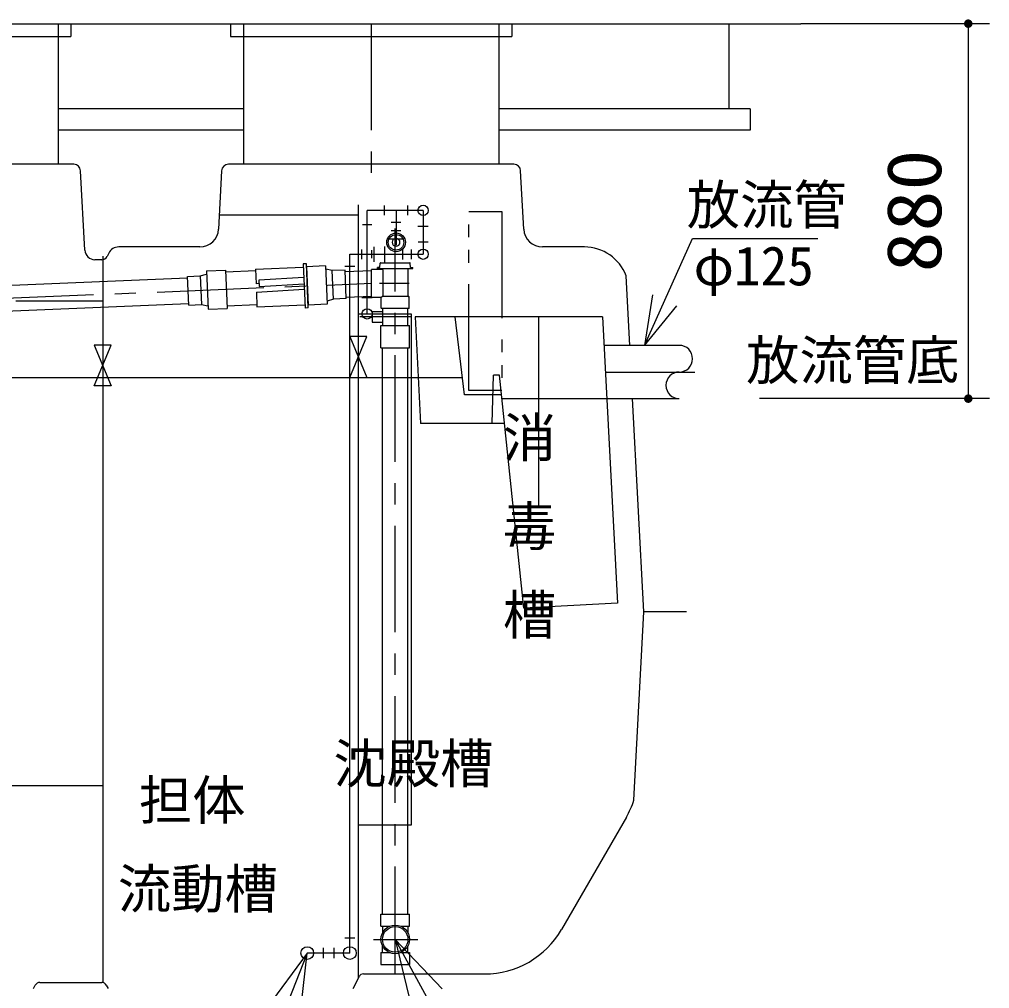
# Model space of a CAD drawing. Units: millimetres, scale not verified. Extents: x -14850 to 14850, y -10500 to 10500.
# Drawn here: x -7849 to -5572, y -5549 to -3275 of the extents above; entities that cross this region are included whole.
import ezdxf
from ezdxf.enums import TextEntityAlignment as Align

# ---------------------------------------------------------------- set-up
doc = ezdxf.new("R2010")
doc.units = ezdxf.units.MM
doc.header["$LTSCALE"] = 50
for name, pattern in [('CHAIN1', [8, 5, -1, 1, -1]), ('DOUBLE_CHAIN1', [8.8, 5, -1, 0.6, -0.6, 0.6, -1]), ('LONG_DASHED1', [7, 6, -1])]:
    doc.linetypes.add(name, pattern=pattern)
for name, color, linetype, lineweight in [('0-0_機器', 5, 'Continuous', 25), ('0-1_空気管', 3, 'Continuous', 25), ('0-2_躯体', 5, 'Continuous', 25)]:
    doc.layers.add(name, color=color, linetype=linetype, lineweight=lineweight)
doc.styles.add('ＭＳ ゴシック', font='')
doc.styles.get('ＭＳ ゴシック').set_extended_font_data('MS Gothic')

msp = doc.modelspace()

# ---------------------------------------------------------------- linework, layer by layer
at = {"layer": '0-0_機器', "color": 2}
for p, q in [((-11283.7, -3284.74), (-6015.25, -3284.74)), ((-7758.59, -3284.74), (-7758.59, -3614.74)), ((-7728.58, -3284.74), (-7728.58, -3314.74)), ((-7323.59, -3284.74), (-7323.59, -3614.74)), ((-6723.59, -3284.74), (-6723.59, -3614.74)), ((-6693.58, -3284.74), (-6693.58, -3314.74)), ((-6183.59, -3284.74), (-6183.59, -3484.74)), ((-8238.59, -3314.74), (-7728.58, -3314.74)), ((-7323.59, -3484.74), (-7758.59, -3484.74)), ((-6133.59, -3484.74), (-6723.59, -3484.74)), ((-6133.59, -3484.74), (-6133.59, -3534.74)), ((-7323.59, -3534.74), (-7758.59, -3534.74)), ((-6133.59, -3534.74), (-6723.59, -3534.74))]:
    msp.add_line(p, q, dxfattribs=at)
msp.add_lwpolyline([(-7353.59, -3284.74), (-7353.59, -3314.74), (-6693.58, -3314.74)], dxfattribs=at)
at = {"layer": '0-1_空気管'}
for p, q in [((-6381.9, -4039.74), (-6269.47, -3789.23)), ((-6269.47, -3789.23), (-5975, -3789.23)), ((-6362.78, -3921.27), (-6381.9, -4039.74)), ((-6381.9, -4039.74), (-6306.11, -3946.71))]:
    msp.add_line(p, q, dxfattribs=at)
at = {"layer": '0-2_躯体', "color": 3, "linetype": 'CHAIN1'}
for p, q in [((-7023.58, -3284.74), (-7023.58, -3680.31)), ((-6967.09, -5513.07), (-6967.09, -3765.38)), ((-6980.09, -3789.74), (-6950.09, -3789.74)), ((-9523.93, -3996.64), (-7023.09, -3893.88)), ((-7003.79, -3893.88), (-6934.34, -3893.88)), ((-6930.59, -3972.88), (-7050.08, -3972.88)), ((-6473.86, -4102.24), (-6263.68, -4102.24)), ((-7018.16, -5433.87), (-6914.26, -5433.87))]:
    msp.add_line(p, q, dxfattribs=at)
at = {"layer": '0-2_躯体', "color": 2}
for p, q in [((-5571.77, -3284.74), (-6015.25, -3284.74)), ((-5621.77, -3284.74), (-5621.77, -4164.74)), ((-5571.77, -4164.74), (-6112.06, -4164.74))]:
    msp.add_line(p, q, dxfattribs=at)
at = {"layer": '0-2_躯体', "color": 3}
for p, q in [((-7721.57, -3614.74), (-8245.6, -3614.74)), ((-6688.57, -3614.74), (-7358.6, -3614.74)), ((-7695.84, -3816), (-7705.6, -3629.9)), ((-7374.57, -3629.9), (-7381.76, -3767.04)), ((-6665.41, -3767.04), (-6672.6, -3629.9)), ((-7053.59, -5524.63), (-7053.59, -3709.6)), ((-6993.08, -3711.38), (-6993.08, -3734.38)), ((-6937.08, -3734.38), (-6937.08, -3711.38)), ((-7053.59, -3734.44), (-7379.63, -3734.44)), ((-7033.09, -3965.88), (-7033.09, -3722.88)), ((-6901.59, -3722.88), (-7033.09, -3722.88)), ((-6965.09, -3722.88), (-6965.09, -3797.88)), ((-6901.59, -3722.88), (-6901.59, -3825.88)), ((-7022.09, -3756.88), (-7044.08, -3756.88)), ((-6976.59, -3750.88), (-6953.59, -3750.88)), ((-6976.59, -3769.88), (-6953.59, -3769.88)), ((-6889.49, -3760.38), (-6913.58, -3760.38)), ((-6890.08, -3797.88), (-6913.09, -3797.88)), ((-7639.48, -3823.11), (-7643.42, -3831)), ((-7425.7, -3808.74), (-7616.22, -3808.74)), ((-7073.58, -3825.88), (-6901.59, -3825.88)), ((-7073.58, -5465.88), (-7073.58, -3825.88)), ((-7045.59, -3837.38), (-7045.59, -3814.38)), ((-7022.58, -3816.38), (-7022.58, -3835.38)), ((-7017.58, -3808.38), (-7017.58, -3843.38)), ((-7000.7, -3813.35), (-7000.7, -3813.38)), ((-6992.59, -3807.38), (-6992.59, -3844.38)), ((-6949.59, -3813.38), (-6949.59, -3838.38)), ((-6929.59, -3814.38), (-6929.59, -3837.38)), ((-6523.03, -3808.74), (-6621.47, -3808.74)), ((-7655.95, -3838.74), (-7671.88, -3838.74)), ((-7653.59, -3830.6), (-7653.59, -5534.97)), ((-7171.32, -3952.01), (-7175.59, -3848.1)), ((-7002.88, -3857.28), (-7002.34, -3847.02)), ((-7001.34, -3846.08), (-6932.83, -3846.08)), ((-6933.59, -3848.88), (-6933.53, -3848.93)), ((-6931.29, -3857.28), (-6931.83, -3847.02)), ((-7410.11, -3864.74), (-7365.15, -3862.89)), ((-7410.11, -3864.74), (-7406.41, -3954.67)), ((-7365.15, -3862.89), (-7361.45, -3952.82)), ((-7295, -3865.02), (-7364.94, -3867.89)), ((-7295.18, -3860.52), (-7182.78, -3855.9)), ((-7295.18, -3860.52), (-7293.77, -3894.99)), ((-7130.34, -3853.24), (-7175.31, -3855.09)), ((-7130.34, -3853.24), (-7126.65, -3943.17)), ((-7112.13, -3931.06), (-7114.88, -3864.12)), ((-7085.09, -3853.88), (-7062.09, -3853.88)), ((-7082.16, -3929.83), (-7084.91, -3862.89)), ((-7084.77, -3866.38), (-7023.09, -3863.85)), ((-7023.09, -3926.33), (-7023.09, -3861.43)), ((-7022.79, -3861.13), (-6997.59, -3861.13)), ((-7002.88, -3857.28), (-7008.71, -3857.28)), ((-7008.71, -3859.08), (-7008.71, -3857.28)), ((-7008.71, -3859.08), (-6925.46, -3859.08)), ((-6997.59, -3861.13), (-6997.59, -3859.08)), ((-6997.59, -3861.13), (-6995.59, -3863.38)), ((-6995.59, -3925.38), (-6995.59, -3863.38)), ((-6936.59, -3924.38), (-6936.59, -3859.08)), ((-6931.29, -3857.28), (-6925.46, -3857.28)), ((-6925.46, -3859.08), (-6925.46, -3857.28)), ((-7885.87, -3899.3), (-7454.45, -3881.58)), ((-7451.85, -3945.02), (-7454.6, -3878.08)), ((-7424.62, -3876.85), (-7421.87, -3943.79)), ((-6416.34, -4039.74), (-6424.89, -3876.53)), ((-7286.89, -3894.85), (-7293.77, -3894.99)), ((-7292.95, -3914.97), (-7180.64, -3907.95)), ((-7292.95, -3914.97), (-7291.53, -3949.44)), ((-7286.47, -3901.54), (-7181.17, -3894.96)), ((-7653.59, -3935.88), (-7857.59, -3935.88)), ((-7082.3, -3926.33), (-7023.09, -3923.9)), ((-7021.09, -3928.38), (-7045.08, -3928.38)), ((-7022.79, -3926.63), (-6999.84, -3926.63)), ((-6999.84, -3926.63), (-6997.47, -3925.38)), ((-6999.84, -3952.58), (-6999.84, -3926.63)), ((-6935.34, -3925.38), (-6997.47, -3925.38)), ((-6934.34, -3952.58), (-6934.34, -3926.38)), ((-7883.4, -3959.25), (-7451.99, -3941.53)), ((-7406.41, -3954.67), (-7361.45, -3952.82)), ((-7291.71, -3944.95), (-7361.66, -3947.82)), ((-7291.53, -3949.44), (-7179.12, -3944.83)), ((-7171.32, -3952.01), (-7178.82, -3952.32)), ((-7126.65, -3943.17), (-7171.61, -3945.02)), ((-7021.09, -3960.88), (-7021.09, -3984.88)), ((-6997.08, -3960.88), (-7021.09, -3960.88)), ((-6934.64, -3952.88), (-6999.54, -3952.88)), ((-6997.08, -3952.88), (-6997.08, -3992.88)), ((-6937.08, -3992.88), (-6937.08, -3952.88)), ((-7052.59, -3965.88), (-6929.59, -3965.88)), ((-7021.09, -3984.88), (-6997.08, -3984.88)), ((-6929.59, -3965.88), (-6929.59, -5165.88)), ((-6709.67, -3972.94), (-6920.61, -3972.94)), ((-6920.61, -3972.94), (-6907.51, -4222.94)), ((-6480.64, -3972.88), (-6826.62, -3972.88)), ((-6630.65, -3972.88), (-6630.65, -4415.94)), ((-7000.59, -4045.88), (-7000.59, -3992.88)), ((-7000.59, -3992.88), (-6933.59, -3992.88)), ((-7073.58, -4114.88), (-7033.59, -4018.88)), ((-6997.08, -5374.87), (-6997.08, -4045.88)), ((-6937.08, -5374.87), (-6937.08, -4045.88)), ((-6300.26, -4039.74), (-6477.13, -4039.74)), ((-9725.19, -4114.88), (-6808.21, -4114.88)), ((-6739.5, -4222.94), (-6736.55, -4109.94)), ((-6722.21, -4109.94), (-6736.55, -4109.94)), ((-6716.02, -4164.74), (-6300.26, -4164.74)), ((-6383.59, -4664.74), (-6409.79, -4164.74)), ((-6710.33, -4222.94), (-6907.51, -4222.94)), ((-6406.77, -5107.09), (-6383.59, -4664.74)), ((-6283.59, -4664.74), (-6383.59, -4664.74)), ((-8623.59, -5072.88), (-7653.59, -5072.88)), ((-6424.43, -5146.82), (-6576.81, -5410.74)), ((-6929.59, -5165.88), (-7053.59, -5165.88)), ((-7000.59, -5374.87), (-6997.26, -5374.87)), ((-7000.59, -5402.97), (-7000.59, -5374.87)), ((-6997.09, -5374.87), (-6933.58, -5374.87)), ((-7000.59, -5402.97), (-6980.02, -5402.97)), ((-6997.26, -5402.97), (-6997.26, -5419.32)), ((-6937.08, -5402.97), (-6937.08, -5418.96)), ((-7085.59, -5429.88), (-7061.59, -5429.88)), ((-6967.09, -5433.87), (-6592.88, -6117.99)), ((-7173.59, -5465.88), (-7429.4, -6117.99)), ((-7073.58, -5465.88), (-7173.59, -5465.88)), ((-7136.09, -5453.87), (-7136.09, -5477.87)), ((-7111.09, -5453.88), (-7111.09, -5477.88)), ((-7000.59, -5464.78), (-7000.59, -5492.88)), ((-7000.59, -5464.78), (-6980.02, -5464.78)), ((-6997.26, -5464.78), (-6997.26, -5448.43)), ((-6937.08, -5464.78), (-6937.08, -5448.79)), ((-7000.59, -5492.88), (-6997.26, -5492.88)), ((-6997.09, -5492.88), (-6933.58, -5492.88)), ((-7065.9, -5549.26), (-7051.96, -5521.37)), ((-7041.22, -5514.74), (-6756.94, -5514.74)), ((-7815.9, -5549.26), (-7811.96, -5541.37)), ((-7801.22, -5534.74), (-7655.95, -5534.74)), ((-7645.21, -5541.37), (-7641.27, -5549.26))]:
    msp.add_line(p, q, dxfattribs=at)
at = {"layer": '0-2_躯体', "color": 3, "linetype": 'LONG_DASHED1'}
for p, q in [((-6965.09, -3774.74), (-6965.09, -3804.74)), ((-7175.31, -3855.09), (-7171.61, -3945.02))]:
    msp.add_line(p, q, dxfattribs=at)
at = {"layer": '0-2_躯体', "color": 3, "linetype": 'DOUBLE_CHAIN1'}
msp.add_lwpolyline([(-6794.01, -4145.88), (-6794.01, -3725.88), (-6717.1, -3725.88), (-6717.1, -4145.88)], close=True, dxfattribs=at)
at = {"layer": '0-2_躯体', "color": 3}
for points in [[(-7175.59, -3848.1), (-7183.09, -3848.41), (-7178.82, -3952.32)], [(-7084.91, -3862.89), (-7114.88, -3864.12), (-7130.04, -3860.74)], [(-7454.6, -3878.08), (-7424.62, -3876.85), (-7409.8, -3872.23)], [(-7181.76, -3880.6), (-7287.38, -3887.02), (-7286.47, -3901.54)], [(-7082.16, -3929.83), (-7112.13, -3931.06), (-7126.96, -3935.68)], [(-7451.85, -3945.02), (-7421.87, -3943.79), (-7406.72, -3947.17)], [(-6717.38, -4155.88), (-6804.15, -4155.88), (-6826.62, -3972.88)], [(-6480.64, -3972.88), (-6445.43, -4644.64), (-6664.8, -4656.13), (-6722.21, -4109.94)], [(-7000.59, -4045.88), (-6933.59, -4045.88), (-6933.59, -3992.88)], [(-7033.59, -4018.88), (-7073.58, -4018.88), (-7033.59, -4114.88)], [(-6954.15, -5402.97), (-6933.58, -5402.97), (-6933.58, -5374.87)], [(-6856.59, -5549.59), (-6967.09, -5433.87), (-6929.25, -5589.34)], [(-7191.47, -5624.87), (-7173.59, -5465.88), (-7268.58, -5594.63)], [(-6954.15, -5464.78), (-6933.58, -5464.78), (-6933.58, -5492.88)]]:
    msp.add_lwpolyline(points, dxfattribs=at)
msp.add_lwpolyline([(-7633.59, -4038.88), (-7673.59, -4038.88), (-7633.59, -4134.88), (-7673.59, -4134.88)], close=True, dxfattribs=at)
for centre, radius in [((-6901.59, -3722.88), 12), ((-6965.09, -3797.88), 22), ((-6965.15, -3797.91), 18.19), ((-6901.59, -3825.88), 12), ((-7033.09, -3965.88), 12), ((-6967.09, -5433.87), 33.5), ((-6967.09, -5433.87), 30), ((-7173.59, -5465.88), 15), ((-7073.58, -5465.88), 15)]:
    msp.add_circle(centre, radius, dxfattribs=at)
for centre, radius, start, end in [((-7721.57, -3630.74), 16, 3, 90), ((-7358.6, -3630.74), 16, 90, 177), ((-6688.57, -3630.74), 16, 2.99998, 90), ((-7425.7, -3764.74), 44, 270, 357), ((-6621.47, -3764.74), 44, 182.99998, 270), ((-6965.09, -3797.88), 9.2, 90, 270), ((-6965.09, -3797.88), 9.2, 270, 90), ((-7671.88, -3814.74), 24, 182.99998, 270), ((-7616.22, -3834.74), 26, 90, 153.43495), ((-6523.08, -3913.74), 105, 20.75278, 89.97144), ((-7655.95, -3824.74), 14, 270, 333.43495), ((-7001.34, -3847.08), 1, 90, 177), ((-6932.83, -3847.08), 1, 3, 90), ((-6935.59, -3924.38), 1, 180, 270), ((-6935.34, -3926.38), 1, 0, 90), ((-6999.54, -3952.58), 0.3, 180, 270), ((-6934.64, -3952.58), 0.3, 270, 0), ((-6300.26, -4070.99), 31.25, 270, 90), ((-6300.26, -4133.49), 31.25, 90, 270), ((-6603.7, -5043.32), 207, 330, 342.05716), ((-6756.94, -5306.74), 208, 270, 330), ((-7041.22, -5526.74), 12, 90, 153.43494), ((-7801.22, -5546.74), 12, 90, 153.43494), ((-7655.95, -5546.74), 12, 26.56505, 90)]:
    msp.add_arc(centre, radius, start, end, dxfattribs=at)
at = {"layer": '0-2_躯体'}
for points in [[(-5630.21, -3279.38), (-5621.77, -3284.74), (-5630.82, -3280.48)], [(-5629.47, -3278.36), (-5621.77, -3284.74), (-5630.21, -3279.38)], [(-5628.61, -3277.45), (-5621.77, -3284.74), (-5629.47, -3278.36)], [(-5627.65, -3276.65), (-5621.77, -3284.74), (-5628.61, -3277.45)], [(-5626.59, -3275.98), (-5621.77, -3284.74), (-5627.65, -3276.65)], [(-5626.59, -3275.98), (-5621.77, -3274.74), (-5621.77, -3284.74)], [(-5625.45, -3275.44), (-5621.77, -3274.74), (-5626.59, -3275.98)], [(-5624.26, -3275.05), (-5621.77, -3274.74), (-5625.45, -3275.44)], [(-5623.02, -3274.82), (-5621.77, -3274.74), (-5624.26, -3275.05)], [(-5621.77, -3274.74), (-5611.77, -3284.74), (-5621.77, -3284.74)], [(-5621.14, -3274.76), (-5611.77, -3284.74), (-5621.77, -3274.74)], [(-5619.89, -3274.92), (-5611.77, -3284.74), (-5621.14, -3274.76)], [(-5618.68, -3275.23), (-5611.77, -3284.74), (-5619.89, -3274.92)], [(-5617.51, -3275.69), (-5611.77, -3284.74), (-5618.68, -3275.23)], [(-5616.41, -3276.29), (-5611.77, -3284.74), (-5617.51, -3275.69)], [(-5616.41, -3276.29), (-5611.85, -3283.48), (-5611.77, -3284.74)], [(-5615.39, -3277.03), (-5611.85, -3283.48), (-5616.41, -3276.29)], [(-5615.39, -3277.03), (-5612.08, -3282.25), (-5611.85, -3283.48)], [(-5614.48, -3277.89), (-5612.08, -3282.25), (-5615.39, -3277.03)], [(-5614.48, -3277.89), (-5612.47, -3281.06), (-5612.08, -3282.25)], [(-5613.68, -3278.86), (-5612.47, -3281.06), (-5614.48, -3277.89)], [(-5613.68, -3278.86), (-5613.01, -3279.92), (-5612.47, -3281.06)], [(-5631.75, -3284.11), (-5621.77, -3284.74), (-5631.77, -3284.74)], [(-5631.77, -3284.74), (-5627.13, -3293.18), (-5631.69, -3285.99)], [(-5631.77, -3284.74), (-5626.03, -3293.79), (-5627.13, -3293.18)], [(-5621.77, -3284.74), (-5626.03, -3293.79), (-5631.77, -3284.74)], [(-5631.59, -3282.86), (-5621.77, -3284.74), (-5631.75, -3284.11)], [(-5631.69, -3285.99), (-5628.14, -3292.44), (-5631.45, -3287.23)], [(-5631.69, -3285.99), (-5627.13, -3293.18), (-5628.14, -3292.44)], [(-5631.28, -3281.65), (-5621.77, -3284.74), (-5631.59, -3282.86)], [(-5631.45, -3287.23), (-5629.06, -3291.58), (-5631.07, -3288.42)], [(-5631.45, -3287.23), (-5628.14, -3292.44), (-5629.06, -3291.58)], [(-5630.82, -3280.48), (-5621.77, -3284.74), (-5631.28, -3281.65)], [(-5631.07, -3288.42), (-5629.86, -3290.62), (-5630.53, -3289.56)], [(-5631.07, -3288.42), (-5629.06, -3291.58), (-5629.86, -3290.62)], [(-5621.77, -3284.74), (-5624.86, -3294.25), (-5626.03, -3293.79)], [(-5621.77, -3284.74), (-5623.64, -3294.56), (-5624.86, -3294.25)], [(-5621.77, -3284.74), (-5622.4, -3294.72), (-5623.64, -3294.56)], [(-5621.77, -3284.74), (-5621.77, -3294.74), (-5622.4, -3294.72)], [(-5621.77, -3284.74), (-5620.52, -3294.66), (-5621.77, -3294.74)], [(-5621.77, -3284.74), (-5619.28, -3294.42), (-5620.52, -3294.66)], [(-5621.77, -3284.74), (-5618.09, -3294.04), (-5619.28, -3294.42)], [(-5621.77, -3284.74), (-5616.95, -3293.5), (-5618.09, -3294.04)], [(-5621.77, -3284.74), (-5615.89, -3292.83), (-5616.95, -3293.5)], [(-5611.77, -3284.74), (-5615.89, -3292.83), (-5621.77, -3284.74)], [(-5611.77, -3284.74), (-5614.92, -3292.03), (-5615.89, -3292.83)], [(-5611.77, -3284.74), (-5614.06, -3291.11), (-5614.92, -3292.03)], [(-5611.77, -3284.74), (-5613.33, -3290.1), (-5614.06, -3291.11)], [(-5611.77, -3284.74), (-5612.72, -3289), (-5613.33, -3290.1)], [(-5611.77, -3284.74), (-5612.26, -3287.83), (-5612.72, -3289)], [(-5611.77, -3284.74), (-5611.95, -3286.61), (-5612.26, -3287.83)], [(-5611.77, -3284.74), (-5611.79, -3285.37), (-5611.95, -3286.61)], [(-5631.75, -4164.11), (-5621.77, -4164.74), (-5631.77, -4164.74)], [(-5631.77, -4164.74), (-5624.86, -4174.25), (-5631.69, -4165.99)], [(-5631.77, -4164.74), (-5623.64, -4174.56), (-5624.86, -4174.25)], [(-5621.77, -4164.74), (-5623.64, -4174.56), (-5631.77, -4164.74)], [(-5631.59, -4162.87), (-5621.77, -4164.74), (-5631.75, -4164.11)], [(-5631.69, -4165.99), (-5626.03, -4173.79), (-5631.45, -4167.23)], [(-5631.69, -4165.99), (-5624.86, -4174.25), (-5626.03, -4173.79)], [(-5631.28, -4161.65), (-5621.77, -4164.74), (-5631.59, -4162.87)], [(-5631.45, -4167.23), (-5627.13, -4173.18), (-5631.07, -4168.42)], [(-5631.45, -4167.23), (-5626.03, -4173.79), (-5627.13, -4173.18)], [(-5630.82, -4160.48), (-5621.77, -4164.74), (-5631.28, -4161.65)], [(-5630.21, -4159.38), (-5621.77, -4164.74), (-5630.82, -4160.48)], [(-5629.47, -4158.36), (-5621.77, -4164.74), (-5630.21, -4159.38)], [(-5628.61, -4157.45), (-5621.77, -4164.74), (-5629.47, -4158.36)], [(-5627.65, -4156.65), (-5621.77, -4164.74), (-5628.61, -4157.45)], [(-5627.65, -4156.65), (-5621.77, -4154.74), (-5621.77, -4164.74)], [(-5626.59, -4155.98), (-5621.77, -4154.74), (-5627.65, -4156.65)], [(-5625.45, -4155.44), (-5621.77, -4154.74), (-5626.59, -4155.98)], [(-5624.26, -4155.05), (-5621.77, -4154.74), (-5625.45, -4155.44)], [(-5623.02, -4154.82), (-5621.77, -4154.74), (-5624.26, -4155.05)], [(-5621.77, -4164.74), (-5622.4, -4174.72), (-5623.64, -4174.56)], [(-5621.77, -4164.74), (-5621.77, -4174.74), (-5622.4, -4174.72)], [(-5621.77, -4154.74), (-5611.77, -4164.74), (-5621.77, -4164.74)], [(-5621.14, -4154.76), (-5611.77, -4164.74), (-5621.77, -4154.74)], [(-5621.77, -4164.74), (-5620.52, -4174.66), (-5621.77, -4174.74)], [(-5621.77, -4164.74), (-5619.28, -4174.42), (-5620.52, -4174.66)], [(-5621.77, -4164.74), (-5618.09, -4174.04), (-5619.28, -4174.42)], [(-5621.77, -4164.74), (-5616.95, -4173.5), (-5618.09, -4174.04)], [(-5621.77, -4164.74), (-5615.89, -4172.83), (-5616.95, -4173.5)], [(-5621.77, -4164.74), (-5614.92, -4172.03), (-5615.89, -4172.83)], [(-5611.77, -4164.74), (-5614.92, -4172.03), (-5621.77, -4164.74)], [(-5619.89, -4154.92), (-5611.77, -4164.74), (-5621.14, -4154.76)], [(-5618.68, -4155.23), (-5611.77, -4164.74), (-5619.89, -4154.92)], [(-5618.68, -4155.23), (-5611.85, -4163.49), (-5611.77, -4164.74)], [(-5617.51, -4155.69), (-5611.85, -4163.49), (-5618.68, -4155.23)], [(-5617.51, -4155.69), (-5612.08, -4162.25), (-5611.85, -4163.49)], [(-5616.41, -4156.3), (-5612.08, -4162.25), (-5617.51, -4155.69)], [(-5616.41, -4156.3), (-5612.47, -4161.06), (-5612.08, -4162.25)], [(-5615.39, -4157.03), (-5612.47, -4161.06), (-5616.41, -4156.3)], [(-5615.39, -4157.03), (-5613.01, -4159.92), (-5612.47, -4161.06)], [(-5614.48, -4157.89), (-5613.01, -4159.92), (-5615.39, -4157.03)], [(-5611.77, -4164.74), (-5614.06, -4171.11), (-5614.92, -4172.03)], [(-5614.48, -4157.89), (-5613.68, -4158.86), (-5613.01, -4159.92)], [(-5611.77, -4164.74), (-5613.33, -4170.1), (-5614.06, -4171.11)], [(-5611.77, -4164.74), (-5612.72, -4169), (-5613.33, -4170.1)], [(-5611.77, -4164.74), (-5612.26, -4167.83), (-5612.72, -4169)], [(-5611.77, -4164.74), (-5611.95, -4166.61), (-5612.26, -4167.83)], [(-5611.77, -4164.74), (-5611.79, -4165.37), (-5611.95, -4166.61)], [(-5631.07, -4168.42), (-5628.14, -4172.44), (-5630.53, -4169.56)], [(-5631.07, -4168.42), (-5627.13, -4173.18), (-5628.14, -4172.44)], [(-5630.53, -4169.56), (-5629.06, -4171.58), (-5629.86, -4170.62)], [(-5630.53, -4169.56), (-5628.14, -4172.44), (-5629.06, -4171.58)]]:
    msp.add_solid(points, dxfattribs=at)

# ---------------------------------------------------------------- texts
at = {"layer": '0-0_機器', "color": 4, "style": 'ＭＳ ゴシック'}
msp.add_text('放流管底', height=91.79, dxfattribs=at).set_placement((-6143.25, -4148.02), align=Align.BOTTOM_LEFT)
at = {"layer": '0-1_空気管', "color": 4, "style": 'ＭＳ ゴシック'}
for s, p in [('\u3000放流管\u3000', (-6407.82, -3783.21)), ('φ125', (-6266.64, -3926.4))]:
    msp.add_text(s, height=91.79, dxfattribs=at).set_placement(p, align=Align.BOTTOM_LEFT)
at = {"layer": '0-2_躯体', "color": 4, "style": 'ＭＳ ゴシック', "width": 1.1}
msp.add_text('880', height=128.4, rotation=90, dxfattribs=at).set_placement((-5646.77, -3868.49), align=Align.BOTTOM_LEFT)
at = {"layer": '0-2_躯体', "color": 4, "style": 'ＭＳ ゴシック'}
for s, p in [('消', (-6714.33, -4329.53)), ('毒', (-6714.33, -4537.53)), ('槽', (-6714.33, -4745.53)), ('沈殿槽', (-7112.17, -5094.43)), ('担体', (-7568.74, -5180.44)), ('流動槽', (-7618.18, -5388.44))]:
    msp.add_text(s, height=91.79, dxfattribs=at).set_placement(p, align=Align.BOTTOM_LEFT)

doc.saveas('drawing.dxf')
